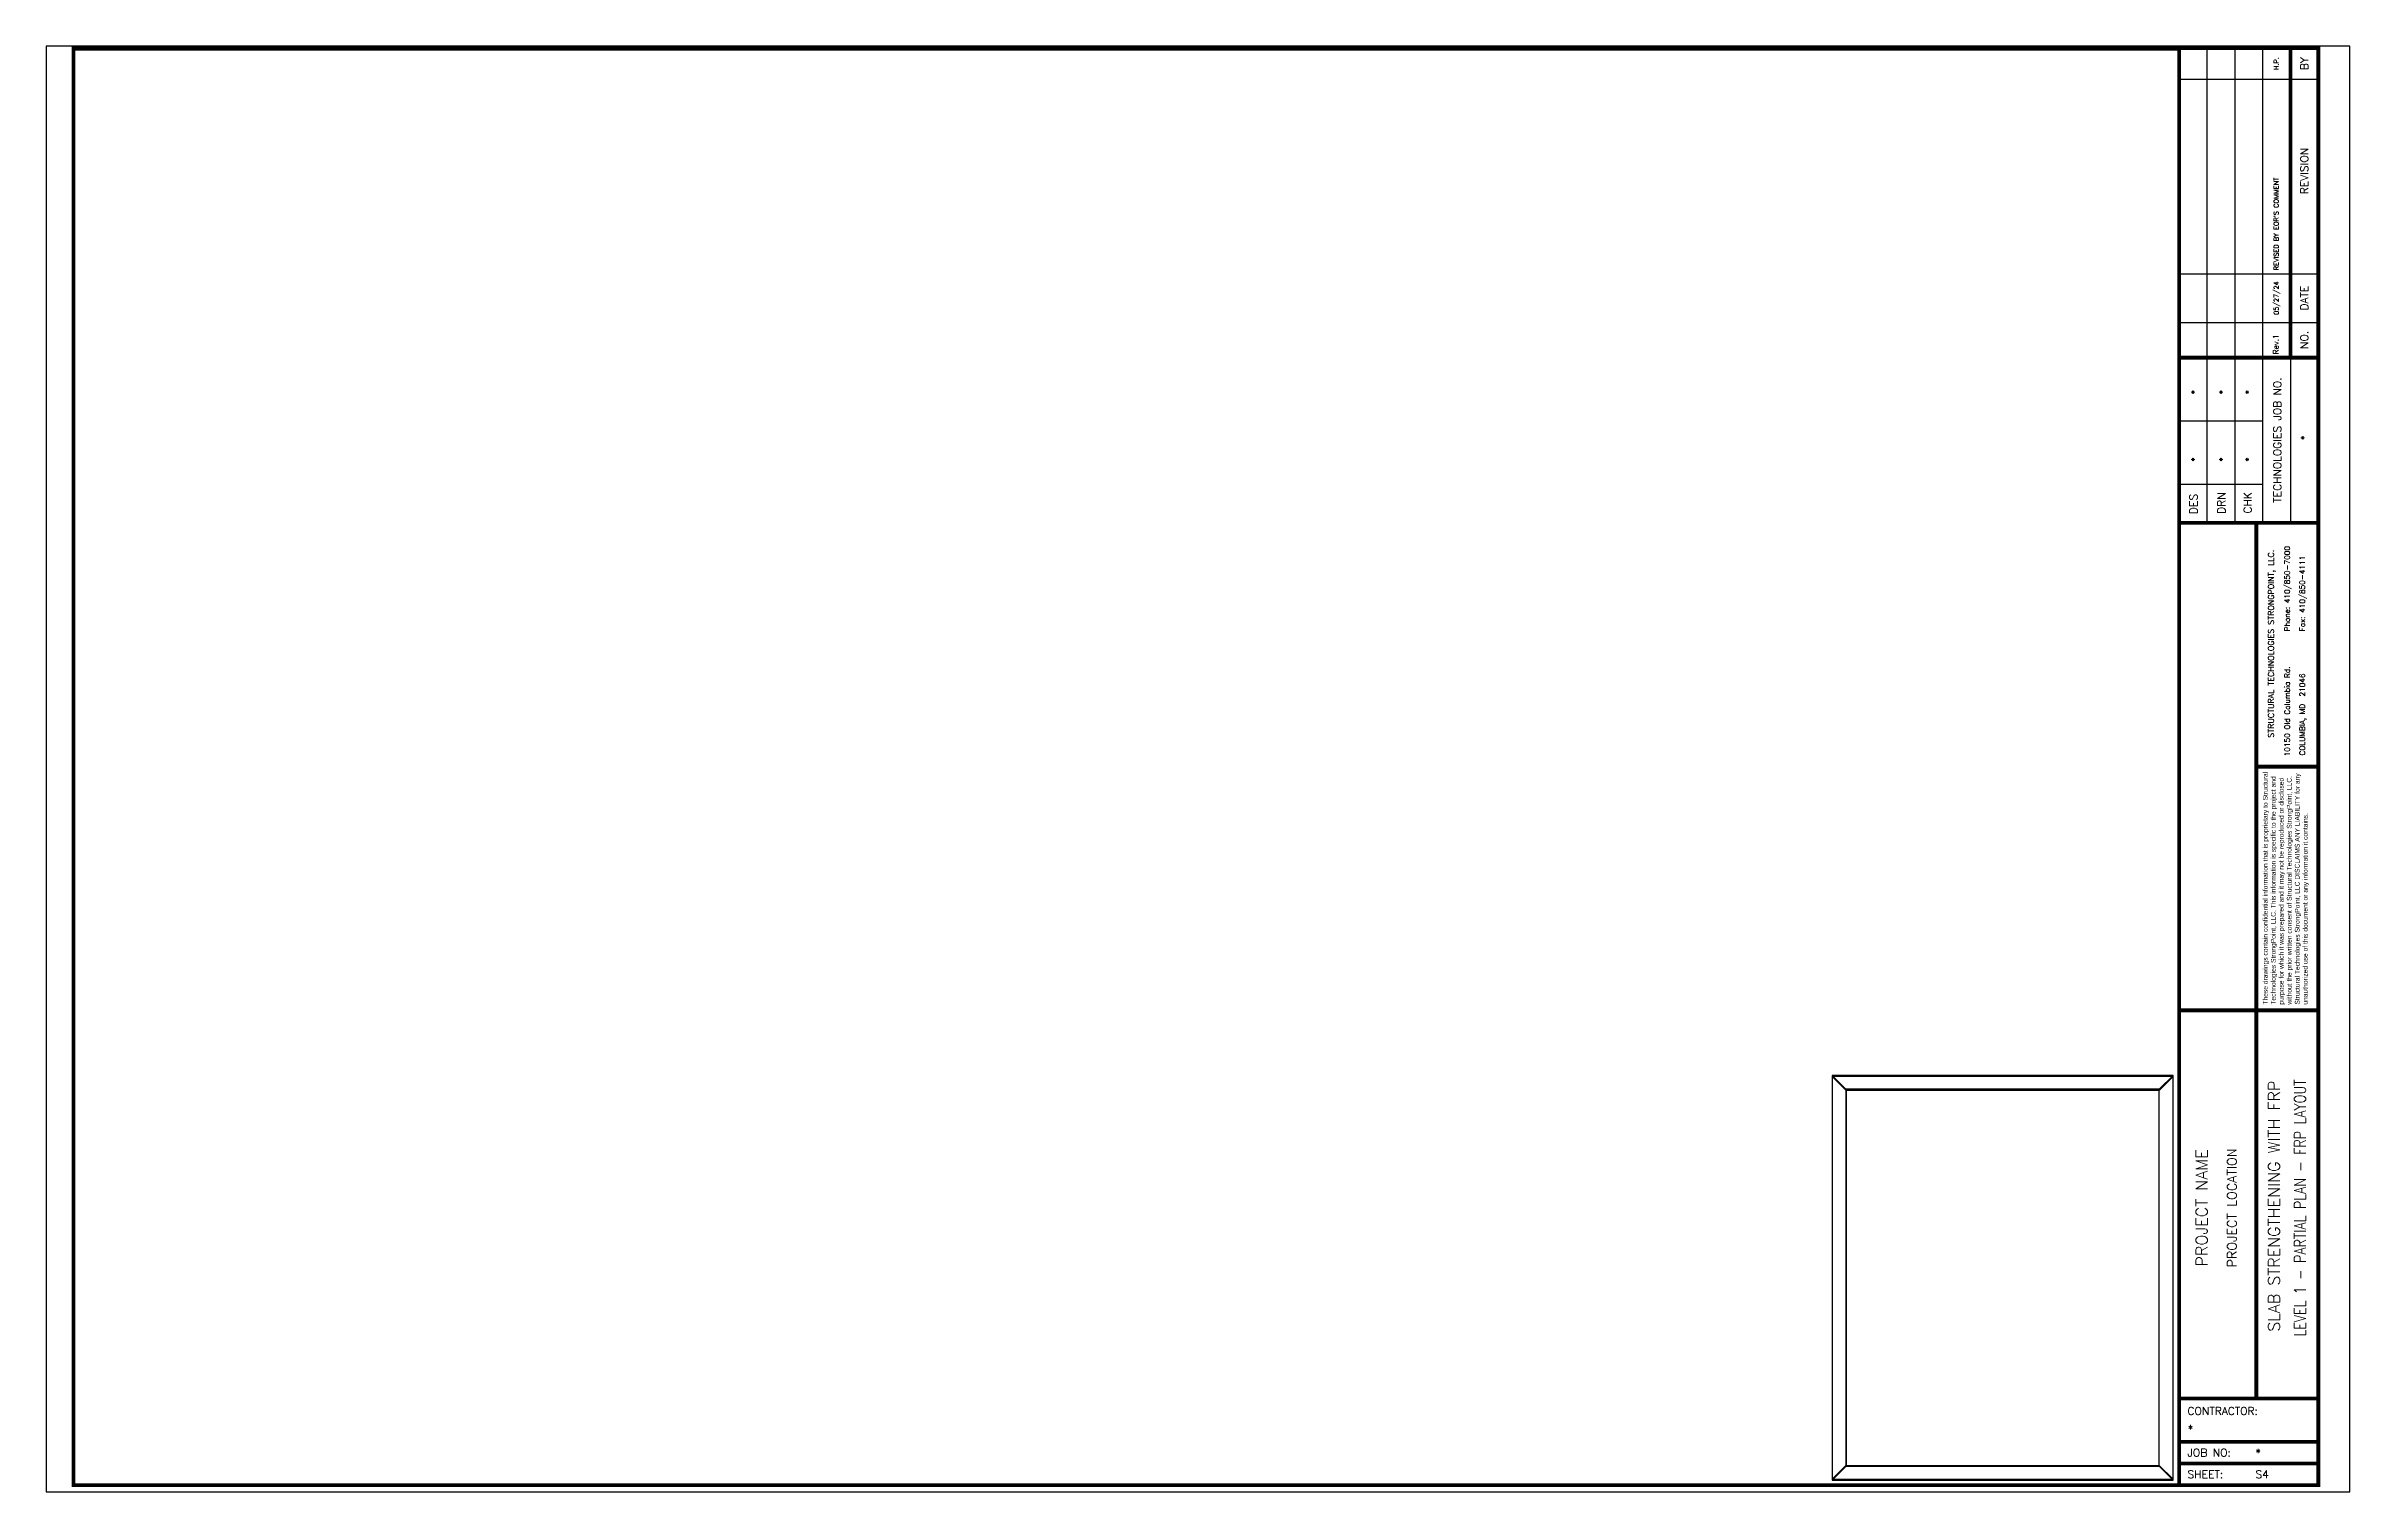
# Paper-space layout 'S3' of a CAD drawing. Header units: inches. Extents: x 0 to 16.6, y 0 to 10.4.
# The model-space entities are those that its viewports show. They can reach past a viewport. Long polylines and large blocks are cut down to what shows.
import ezdxf
from ezdxf.enums import TextEntityAlignment as Align

# ---------------------------------------------------------------- set-up
doc = ezdxf.new("R2010")
doc.units = ezdxf.units.IN
doc.header["$MEASUREMENT"] = 0
doc.linetypes.add('HIDDEN', pattern=[0.375, 0.25, -0.125])
doc.layers.get('Defpoints').update_dxf_attribs({"color": 190})
for name, color, linetype, lineweight in [('STN-ANNO-TITL-TEXT', 7, 'Continuous', 25), ('STN-BEAM', 3, 'Continuous', 9), ('STN-BORDER-L', 7, 'Continuous', 35), ('STN-DIM-2', 142, 'Continuous', 13), ('STN-TITLE-BOX', 7, 'Continuous', 25)]:
    doc.layers.add(name, color=color, linetype=linetype, lineweight=lineweight)
doc.layers.add('STN-VPORT', color=30, linetype='Continuous', plot=False)
doc.styles.add('16', font='swiss.ttf', dxfattribs={"height": 1})
doc.styles.add('DIMTEXT', font='arial.ttf')
doc.styles.add('ROMANS', font='ROMANS.SHX')
doc.styles.add('ROMANT', font='romant.shx')
doc.styles.add('TITLE', font='ROMANT.shx', dxfattribs={"height": 0.1})

# ---------------------------------------------------------------- blocks, each defined once
blk = doc.blocks.new('STN_TITLE BOX 11x17')
at = {"layer": 'Defpoints'}
blk.add_lwpolyline([(0, 10.417), (-16.604, 10.417), (-16.604, 0), (0, 0)], close=True, dxfattribs=at)
at = {"layer": 'STN-BORDER-L', "const_width": 0.0276}
blk.add_lwpolyline([(-16.406, 10.403), (-16.406, 0.049), (-0.228, 0.049), (-0.228, 10.403), (-16.406, 10.403)], dxfattribs=at)
at = {"layer": 'STN-TITLE-BOX'}
for p, q in [((-1.03, 10.403), (-1.03, 6.983)), ((-0.83, 10.403), (-0.83, 6.983)), ((-0.629, 10.403), (-0.629, 6.983)), ((-0.428, 8.172), (-0.428, 6.983)), ((-1.231, 7.717), (-0.629, 7.717)), ((-1.231, 7.261), (-0.629, 7.261)), ((-0.678, 6.93), (-0.678, 5.015))]:
    blk.add_line(p, q, dxfattribs=at)
at = {"layer": 'STN-TITLE-BOX', "const_width": 0.0276}
for points in [[(-1.231, 10.403), (-1.231, 0.049)], [(-0.428, 10.403), (-0.428, 8.172)], [(-1.231, 8.172), (-0.228, 8.172)], [(-1.231, 6.983), (-0.228, 6.983)], [(-0.674, 6.983), (-0.674, 0.673)], [(-0.674, 5.225), (-0.228, 5.225)], [(-1.231, 3.47), (-0.228, 3.47)], [(-1.231, 0.673), (-0.228, 0.673)], [(-1.231, 0.361), (-0.228, 0.361)], [(-1.231, 0.205), (-0.228, 0.205)]]:
    blk.add_lwpolyline(points, dxfattribs=at)
at = {"layer": 'STN-TITLE-BOX'}
for points in [[(-1.231, 10.178), (-0.223, 10.178)], [(-1.231, 8.776), (-0.237, 8.776)], [(-1.231, 8.427), (-0.223, 8.427)], [(-0.629, 8.172), (-0.629, 6.983)]]:
    blk.add_lwpolyline(points, dxfattribs=at)
at = {"layer": 'STN-ANNO-TITL-TEXT', "style": 'TITLE'}
for s, p in [('BY', (-0.329, 10.291)), ('REVISION', (-0.329, 9.517)), ('DATE', (-0.329, 8.601)), ('NO.', (-0.329, 8.3))]:
    blk.add_text(s, height=0.0564, rotation=90, dxfattribs=at).set_placement(p, align=Align.MIDDLE_CENTER)
for s, height, p in [('TECHNOLOGIES JOB NO.', 0.05636, (-0.523, 7.579)), ('DES', 0.0564, (-1.127, 7.118)), ('DRN', 0.0564, (-0.926, 7.125)), ('CHK', 0.0564, (-0.737, 7.126))]:
    blk.add_text(s, height=height, rotation=90, dxfattribs=at).set_placement(p, align=Align.MIDDLE)
at = {"layer": 'STN-ANNO-TITL-TEXT', "style": 'ROMANT'}
blk.add_text('STRUCTURAL TECHNOLOGIES STRONGPOINT, LLC.', height=0.04173, rotation=90, dxfattribs=at).set_placement((-0.548, 6.111), align=Align.CENTER)
at = {"layer": 'STN-ANNO-TITL-TEXT', "style": 'ROMANS'}
for s, p in [('Phone: 410/850-7000', (-0.433, 6.201)), ('Fax: 410/850-4111', (-0.324, 6.201)), ('10150 Old Columbia Rd.', (-0.433, 5.3)), ('COLUMBIA, MD  21046', (-0.324, 5.306))]:
    blk.add_text(s, height=0.03873, rotation=90, dxfattribs=at).set_placement(p)
at = {"layer": 'STN-ANNO-TITL-TEXT', "style": 'TITLE'}
for s, height, p in [('CONTRACTOR:', 0.05636, (-1.17, 0.583)), ('JOB NO:', 0.0564, (-1.17, 0.283)), ('SHEET:', 0.0564, (-1.17, 0.127))]:
    blk.add_text(s, height=height, dxfattribs=at).set_placement(p, align=Align.MIDDLE_LEFT)
at = {"layer": 'STN-ANNO-TITL-TEXT', "ltscale": 0.1, "insert": (-0.627, 3.511), "char_height": 0.034509, "width": 1.73843, "attachment_point": 1, "rotation": 90, "style": 'DIMTEXT'}
blk.add_mtext('\\pxb0.25,a0.25;These drawings contain confidential information that is proprietary to Structural Technologies StrongPoint, LLC. This information is specific to the project and purpose for which it was prepared and it may not be reproduced or disclosed without the prior written consent of Structural Technologies StrongPoint, LLC.  Structural Technologies StrongPoint, LLC DISCLAIMS ANY LIABILITY for any unauthorized use of this document or any information it contains.', dxfattribs=at)
at = {"layer": 'STN-ANNO-TITL-TEXT', "style": 'ROMANS'}
for tag, height, p in [('REV_BY4', 0.0344, (-1.11, 10.291)), ('REV_BY3', 0.0344, (-0.909, 10.291)), ('REV_BY2', 0.0344, (-0.72, 10.291)), ('REV_BY1', 0.0344, (-0.531, 10.291)), ('REV_DATE3', 0.0344, (-0.909, 8.601)), ('REV_DATE2', 0.0344, (-0.72, 8.601)), ('REV_DATE1', 0.0344, (-0.531, 8.601)), ('DRAWING_DATE', 0.0453, (-0.92, 7.923)), ('APPROVE_DATE', 0.0453, (-0.731, 7.923)), ('DESIGN_DATE', 0.0453, (-1.121, 7.923))]:
    blk.add_attdef(tag, text='', height=height, rotation=90, dxfattribs=at).set_placement(p, align=Align.MIDDLE_CENTER)
at = {"layer": 'STN-ANNO-TITL-TEXT'}
for tag, p, height, style in [('REV_DESC4', (-1.093, 8.802), 0.0344, 'ROMANS'), ('REV_DESC3', (-0.892, 8.802), 0.0344, 'ROMANS'), ('REV_DESC2', (-0.703, 8.802), 0.0344, 'ROMANS'), ('REV_DESC1', (-0.514, 8.802), 0.0344, 'ROMANS'), ('REV_LEVEL4', (-1.093, 8.196), 0.0398, 'TITLE'), ('REV_LEVEL3', (-0.892, 8.196), 0.0398, 'TITLE'), ('REV_LEVEL2', (-0.703, 8.196), 0.0398, 'TITLE'), ('REV_LEVEL1', (-0.514, 8.196), 0.0398, 'TITLE'), ('APPROVED_BY', (-0.709, 7.423), 0.0453, 'ROMANS'), ('DESIGN_BY', (-1.098, 7.423), 0.0453, 'ROMANS'), ('DRAWING_BY', (-0.897, 7.423), 0.0453, 'ROMANS')]:
    blk.add_attdef(tag, p, '', height=height, rotation=90, dxfattribs=dict(at, style=style))
at = {"layer": 'STN-ANNO-TITL-TEXT', "style": 'ROMANS'}
blk.add_attdef('ST_JOB_NO.', text='', height=0.0453, rotation=90, dxfattribs=at).set_placement((-0.353, 7.594), align=Align.TOP_CENTER)
at = {"layer": 'STN-ANNO-TITL-TEXT', "lineweight": 20, "style": 'TITLE'}
for tag, height, p in [('PROJECT_LOCATION', 0.0671, (-0.85, 2.046)), ('PROJECT_TITLE1', 0.0839, (-0.547, 2.046)), ('PROJECT_NAME', 0.0839, (-1.068, 2.046)), ('SHEET_TITLE', 0.0839, (-0.36, 2.046))]:
    blk.add_attdef(tag, text='', height=height, rotation=90, dxfattribs=at).set_placement(p, align=Align.MIDDLE_CENTER)
at = {"layer": 'STN-ANNO-TITL-TEXT', "style": 'TITLE'}
for tag, p in [('CONTRACTOR_NAME', (-1.17, 0.454)), ('JOB_NO.', (-0.681, 0.283)), ('SHEET_NO.', (-0.681, 0.127))]:
    blk.add_attdef(tag, text='', height=0.0564, dxfattribs=at).set_placement(p, align=Align.MIDDLE_LEFT)
at = {"layer": 'STN-TITLE-BOX', "style": 'ROMANS'}
blk.add_attdef('REV_DATE4', text='', height=0.0344, rotation=90, dxfattribs=at).set_placement((-1.11, 8.601), align=Align.MIDDLE_CENTER)
blk = doc.blocks.new('Stamp area')
at = {"layer": 'Defpoints'}
for p, q in [((-2.401, 2.852), (-2.501, 2.952)), ((-0.143, 2.852), (-0.043, 2.952)), ((-2.401, 0.142), (-2.501, 0.042)), ((-0.143, 0.142), (-0.043, 0.042))]:
    blk.add_line(p, q, dxfattribs=at)
for points in [[(-2.501, 0.042), (-0.043, 0.042), (-0.043, 2.952), (-2.501, 2.952)], [(-2.401, 0.142), (-0.143, 0.142), (-0.143, 2.852), (-2.401, 2.852)]]:
    blk.add_lwpolyline(points, close=True, dxfattribs=at)
blk = doc.blocks.new('*U125')
at = {"layer": 'STN-VPORT'}
for points in [[(3466.14, 1655.87), (3725.14, 1655.87), (3725.14, 1490.3), (3466.14, 1490.3)], [(3725.14, 1655.87), (3708.79, 1655.87), (3708.79, 1490.3), (3725.14, 1490.3)]]:
    blk.add_lwpolyline(points, close=True, dxfattribs=at)
at = {"layer": 'STN-VPORT', "linetype": 'HIDDEN', "ltscale": 50}
for points in [[(3708.79, 1655.87), (3725.14, 1490.3)], [(3725.14, 1655.87), (3708.79, 1490.3)]]:
    blk.add_lwpolyline(points, dxfattribs=at)
at = {"layer": 'STN-DIM-2', "xscale": 15.99010814684656, "yscale": 15.99010814684656, "zscale": 15.99010814684656}
blk.add_blockref('Stamp area', (3708.79, 1490.3), dxfattribs=at)
blk = doc.blocks.new('*U126')
at = {"layer": 'STN-VPORT'}
blk.add_lwpolyline([(3466.14, 2814.83), (5538.14, 2814.83), (5538.14, 1490.3), (3466.14, 1490.3)], close=True, dxfattribs=at)

msp = doc.modelspace()

# ---------------------------------------------------------------- block references
at = {"layer": 'STN-VPORT'}
for name, p in [('*U125', (-122.68, 157.723)), ('*U126', (-122.68, -1166.806))]:
    msp.add_blockref(name, p, dxfattribs=at)

# ---------------------------------------------------------------- texts
at = {"layer": 'STN-BEAM', "insert": (3431.146, 1648.027), "char_height": 0.0000125, "width": 0.0000654, "attachment_point": 1, "style": '16'}
msp.add_mtext('Title ID2', dxfattribs=at)

psp = doc.layouts.new('S3')

# ---------------------------------------------------------------- block references
ref = psp.add_blockref('STN_TITLE BOX 11x17', (16.604, 0))
ref.add_attrib('PROJECT_NAME', 'PROJECT NAME', dxfattribs={"layer": 'STN-ANNO-TITL-TEXT', "lineweight": 20, "height": 0.08392, "rotation": 90, "style": 'TITLE'}).set_placement((15.536, 2.046), align=Align.MIDDLE_CENTER)
ref.add_attrib('PROJECT_LOCATION', 'PROJECT LOCATION', dxfattribs={"layer": 'STN-ANNO-TITL-TEXT', "lineweight": 20, "height": 0.06714, "rotation": 90, "style": 'TITLE'}).set_placement((15.754, 2.046), align=Align.MIDDLE_CENTER)
ref.add_attrib('PROJECT_TITLE1', 'SLAB STRENGTHENING WITH FRP', dxfattribs={"layer": 'STN-ANNO-TITL-TEXT', "lineweight": 20, "height": 0.08392, "rotation": 90, "style": 'TITLE'}).set_placement((16.057, 2.059), align=Align.MIDDLE_CENTER)
ref.add_attrib('SHEET_TITLE', 'LEVEL 1 - PARTIAL PLAN - FRP LAYOUT', dxfattribs={"layer": 'STN-ANNO-TITL-TEXT', "lineweight": 20, "height": 0.08392, "rotation": 90, "style": 'TITLE', "width": 0.8}).set_placement((16.244, 2.046), align=Align.MIDDLE_CENTER)
ref.add_attrib('JOB_NO.', '*', dxfattribs={"layer": 'STN-ANNO-TITL-TEXT', "height": 0.0564, "style": 'TITLE'}).set_placement((15.923, 0.283), align=Align.MIDDLE_LEFT)
ref.add_attrib('ST_JOB_NO.', '*', dxfattribs={"layer": 'STN-ANNO-TITL-TEXT', "height": 0.0453, "rotation": 90, "style": 'ROMANS'}).set_placement((16.251, 7.594), align=Align.TOP_CENTER)
ref.add_attrib('DESIGN_BY', '*', (15.506, 7.423), dxfattribs={"layer": 'STN-ANNO-TITL-TEXT', "height": 0.0453, "rotation": 90, "style": 'ROMANS'})
ref.add_attrib('DRAWING_DATE', '*', dxfattribs={"layer": 'STN-ANNO-TITL-TEXT', "height": 0.0453, "rotation": 90, "style": 'ROMANS'}).set_placement((15.483, 7.923), align=Align.MIDDLE_CENTER)
ref.add_attrib('DRAWING_BY', '*', (15.707, 7.423), dxfattribs={"layer": 'STN-ANNO-TITL-TEXT', "height": 0.0453, "rotation": 90, "style": 'ROMANS'})
ref.add_attrib('DRAWING_DATE', '*', dxfattribs={"layer": 'STN-ANNO-TITL-TEXT', "height": 0.0453, "rotation": 90, "style": 'ROMANS'}).set_placement((15.684, 7.923), align=Align.MIDDLE_CENTER)
ref.add_attrib('APPROVED_BY', '*', (15.896, 7.423), dxfattribs={"layer": 'STN-ANNO-TITL-TEXT', "height": 0.0453, "rotation": 90, "style": 'ROMANS'})
ref.add_attrib('APPROVE_DATE', '*', dxfattribs={"layer": 'STN-ANNO-TITL-TEXT', "height": 0.0453, "rotation": 90, "style": 'ROMANS'}).set_placement((15.873, 7.923), align=Align.MIDDLE_CENTER)
ref.add_attrib('REV_LEVEL1', 'Rev.1', (16.09, 8.196), dxfattribs={"layer": 'STN-ANNO-TITL-TEXT', "height": 0.0398, "rotation": 90, "style": 'TITLE'})
ref.add_attrib('REV_DATE1', '05/27/24', dxfattribs={"layer": 'STN-ANNO-TITL-TEXT', "height": 0.0344, "rotation": 90, "style": 'ROMANS'}).set_placement((16.073, 8.602), align=Align.MIDDLE_CENTER)
ref.add_attrib('REV_DESC1', "REVISED BY EOR'S COMMENT", (16.09, 8.802), dxfattribs={"layer": 'STN-ANNO-TITL-TEXT', "height": 0.03443, "rotation": 90, "style": 'ROMANS'})
ref.add_attrib('REV_BY1', 'H.P.', dxfattribs={"layer": 'STN-ANNO-TITL-TEXT', "height": 0.0344, "rotation": 90, "style": 'ROMANS'}).set_placement((16.073, 10.291), align=Align.MIDDLE_CENTER)
ref.add_attrib('SHEET_NO.', 'S4', dxfattribs={"layer": 'STN-ANNO-TITL-TEXT', "height": 0.0564, "style": 'TITLE'}).set_placement((15.923, 0.127), align=Align.MIDDLE_LEFT)
ref.add_attrib('CONTRACTOR_NAME', '*', dxfattribs={"layer": 'STN-ANNO-TITL-TEXT', "height": 0.0564, "style": 'TITLE'}).set_placement((15.435, 0.454), align=Align.MIDDLE_LEFT)
at = {"layer": 'STN-DIM-2'}
psp.add_blockref('Stamp area', (15.373, 0.049), dxfattribs=at)

# ---------------------------------------------------------------- viewports
at = {"layer": 'STN-VPORT'}
psp.add_viewport(center=(7.786, 5.226), size=(15.175, 10.35429), view_center_point=(3464.725, 1730.949), view_height=165.66858, dxfattribs=at)

doc.saveas('drawing.dxf')
